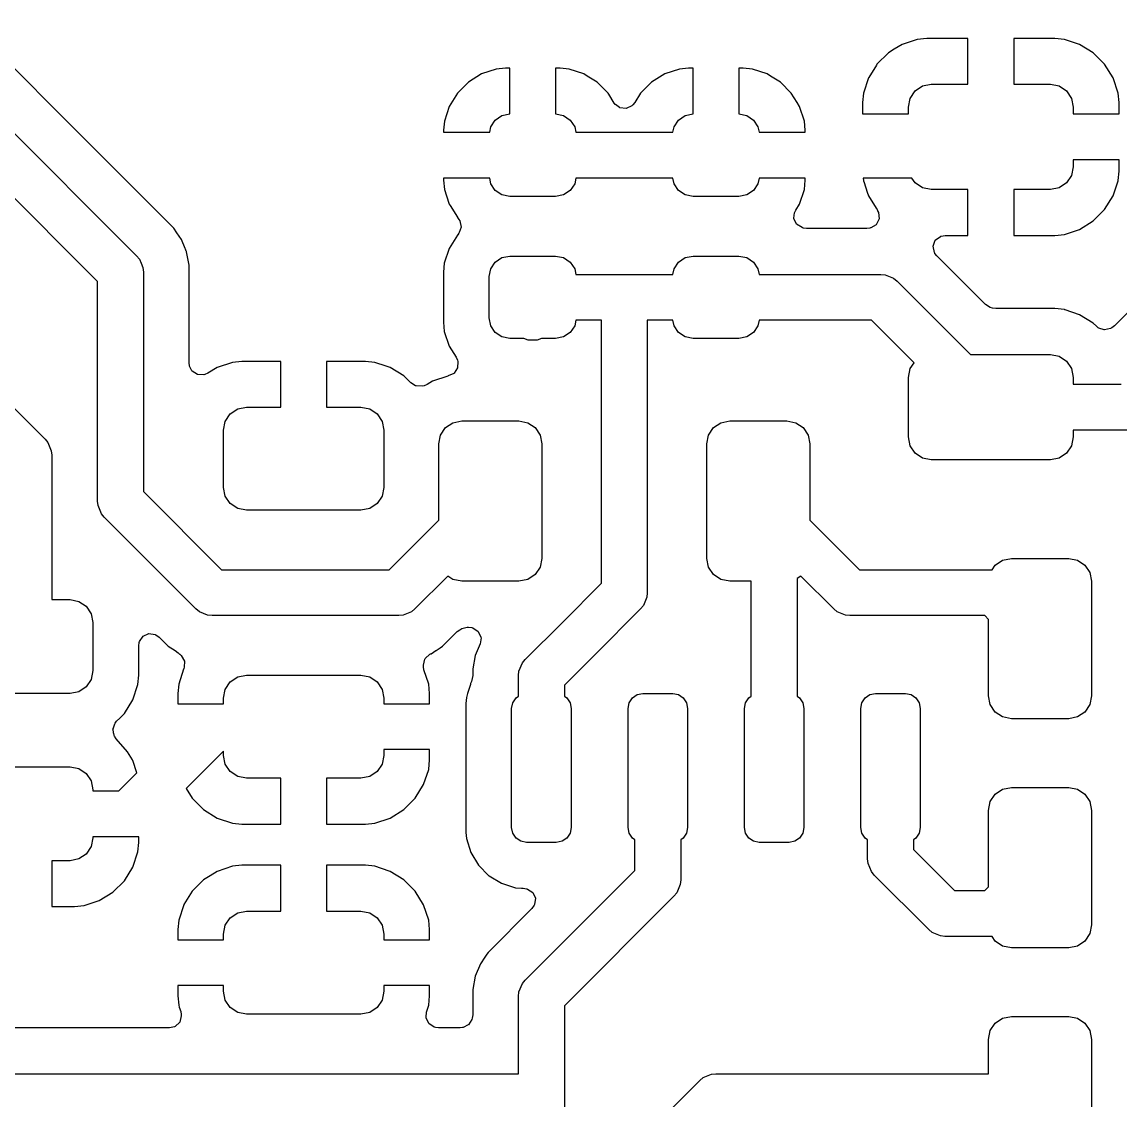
# Model space of a CAD drawing. Header units: millimetres. Extents: x 117.1 to 182.9, y -117.9 to -82.1.
# Drawn here: x 147.92 to 159.91, y -100.04 to -88.27 of the extents above; entities that cross this region are included whole.
import ezdxf

# ---------------------------------------------------------------- set-up
doc = ezdxf.new("R2010")
doc.units = ezdxf.units.MM
doc.layers.add('trace_in', color=6, linetype='CONTINUOUS', lineweight=25, true_color=0xff00ff)
doc.layers.add('trace_out', color=214, linetype='CONTINUOUS', lineweight=25, true_color=0x800080)

msp = doc.modelspace()

# ---------------------------------------------------------------- linework, layer by layer
at = {"layer": 'trace_in', "linetype": 'CONTINUOUS'}
for p, q in [((157.800002, -88.450002), (157.697304, -88.460493)), ((157.800012, -88.450001), (157.800002, -88.450001)), ((157.800002, -88.450001), (157.800002, -88.450002)), ((157.800028, -88.45), (157.800012, -88.450001)), ((157.800037, -88.45), (157.800028, -88.45)), ((158.25, -88.45), (157.800037, -88.45)), ((158.25, -88.95), (158.25, -88.45)), ((159.199986, -88.45), (158.75, -88.45)), ((158.75, -88.45), (158.75, -88.95)), ((159.199991, -88.45), (159.199986, -88.45)), ((159.302694, -88.460493), (159.199991, -88.45)), ((157.444643, -88.568832), (157.381652, -88.607685)), ((157.530875, -88.515643), (157.444643, -88.568832)), ((157.530877, -88.515642), (157.530875, -88.515643)), ((157.530879, -88.515641), (157.530877, -88.515642)), ((157.530887, -88.515638), (157.530879, -88.515641)), ((157.697302, -88.460494), (157.530887, -88.515638)), ((157.697304, -88.460493), (157.697302, -88.460494)), ((159.302699, -88.460494), (159.302694, -88.460493)), ((159.455817, -88.511233), (159.302699, -88.460494)), ((159.469119, -88.515641), (159.455817, -88.511233)), ((159.469124, -88.515643), (159.469119, -88.515641)), ((159.618345, -88.607684), (159.469124, -88.515643)), ((157.381652, -88.607685), (157.257685, -88.731652)), ((159.742315, -88.731654), (159.618345, -88.607684)), ((153.10239, -88.785144), (152.94152, -88.838451)), ((153.201651, -88.775003), (153.10239, -88.785144)), ((153.201685, -88.775), (153.201651, -88.775003)), ((153.201713, -88.774999), (153.201685, -88.775)), ((153.249998, -88.774998), (153.201713, -88.774999)), ((153.249999, -88.774998), (153.249998, -88.774998)), ((153.25, -88.774999), (153.249999, -88.774998)), ((153.25, -88.775), (153.25, -88.774999)), ((153.25, -89.275), (153.25, -88.775)), ((153.798322, -88.775), (153.75, -88.775)), ((153.75, -88.775), (153.75, -89.275)), ((153.798327, -88.775), (153.798322, -88.775)), ((153.897604, -88.785143), (153.798327, -88.775)), ((154.058476, -88.838449), (153.897604, -88.785143)), ((155.10239, -88.785144), (154.94152, -88.838451)), ((155.201651, -88.775003), (155.10239, -88.785144)), ((155.201685, -88.775), (155.201651, -88.775003)), ((155.201713, -88.774999), (155.201685, -88.775)), ((155.249998, -88.774998), (155.201713, -88.774999)), ((155.249999, -88.774998), (155.249998, -88.774998)), ((155.25, -88.774999), (155.249999, -88.774998)), ((155.25, -89.275), (155.25, -88.774999)), ((155.798322, -88.775), (155.75, -88.775)), ((155.75, -88.775), (155.75, -89.275)), ((155.798327, -88.775), (155.798322, -88.775)), ((155.897604, -88.785143), (155.798327, -88.775)), ((156.058476, -88.838449), (155.897604, -88.785143)), ((157.251701, -88.741354), (157.169011, -88.875416)), ((157.257685, -88.731652), (157.251701, -88.741354)), ((159.834356, -88.880875), (159.742315, -88.731654)), ((152.797261, -88.927431), (152.677431, -89.047261)), ((152.797267, -88.927427), (152.797261, -88.927431)), ((152.797286, -88.927413), (152.797267, -88.927427)), ((152.941505, -88.838458), (152.797286, -88.927413)), ((152.941508, -88.838456), (152.941505, -88.838458)), ((152.94152, -88.838451), (152.941508, -88.838456)), ((154.05849, -88.838456), (154.058476, -88.838449)), ((154.058492, -88.838457), (154.05849, -88.838456)), ((154.09499, -88.860969), (154.058492, -88.838457)), ((154.202712, -88.927413), (154.09499, -88.860969)), ((154.202732, -88.927427), (154.202712, -88.927413)), ((154.202737, -88.927431), (154.202732, -88.927427)), ((154.322567, -89.047261), (154.202737, -88.927431)), ((154.797261, -88.927431), (154.677429, -89.047263)), ((154.797267, -88.927427), (154.797261, -88.927431)), ((154.797286, -88.927413), (154.797267, -88.927427)), ((154.941505, -88.838458), (154.797286, -88.927413)), ((154.941508, -88.838456), (154.941505, -88.838458)), ((154.94152, -88.838451), (154.941508, -88.838456)), ((156.05849, -88.838456), (156.058476, -88.838449)), ((156.058492, -88.838457), (156.05849, -88.838456)), ((156.09499, -88.860969), (156.058492, -88.838457)), ((156.202712, -88.927413), (156.09499, -88.860969)), ((156.202732, -88.927427), (156.202712, -88.927413)), ((156.202737, -88.927431), (156.202732, -88.927427)), ((156.322567, -89.047261), (156.202737, -88.927431)), ((157.165638, -88.880888), (157.110494, -89.047299)), ((157.165641, -88.880879), (157.165638, -88.880888)), ((157.169011, -88.875416), (157.165641, -88.880879)), ((159.834358, -88.88088), (159.834356, -88.880875)), ((159.889505, -89.047302), (159.834358, -88.88088)), ((152.677413, -89.047286), (152.588458, -89.191505)), ((152.677429, -89.047264), (152.677413, -89.047286)), ((152.677431, -89.047261), (152.677429, -89.047264)), ((154.322568, -89.047263), (154.322567, -89.047261)), ((154.322572, -89.047267), (154.322568, -89.047263)), ((154.322575, -89.047271), (154.322572, -89.047267)), ((154.329578, -89.058625), (154.322575, -89.047271)), ((154.677418, -89.047279), (154.614897, -89.148642)), ((154.677429, -89.047263), (154.677418, -89.047279)), ((156.322568, -89.047263), (156.322567, -89.047261)), ((156.322572, -89.047267), (156.322568, -89.047263)), ((156.322575, -89.047271), (156.322572, -89.047267)), ((156.32258, -89.047279), (156.322575, -89.047271)), ((156.322585, -89.047286), (156.32258, -89.047279)), ((156.353322, -89.097119), (156.322585, -89.047286)), ((157.110493, -89.047304), (157.1, -89.150007)), ((157.110494, -89.047299), (157.110493, -89.047304)), ((157.61903, -89.104329), (157.673223, -89.023223)), ((157.673223, -89.023223), (157.754329, -88.96903)), ((157.754329, -88.96903), (157.85, -88.95)), ((157.85, -88.95), (158.25, -88.95)), ((158.75, -88.95), (159.15, -88.95)), ((159.15, -88.95), (159.245671, -88.96903)), ((159.245671, -88.96903), (159.326777, -89.023223)), ((159.326777, -89.023223), (159.38097, -89.104329)), ((159.899998, -89.150013), (159.889505, -89.047302)), ((154.389202, -89.155288), (154.329578, -89.058625)), ((154.40103, -89.171396), (154.389202, -89.155288)), ((154.402095, -89.172625), (154.40103, -89.171396)), ((154.446391, -89.205148), (154.402095, -89.172625)), ((154.614897, -89.148642), (154.592285, -89.175736)), ((156.385944, -89.150007), (156.353322, -89.097119)), ((156.411542, -89.191507), (156.385944, -89.150007)), ((157.1, -89.150007), (157.1, -89.15001)), ((157.1, -89.15001), (157.1, -89.150013)), ((157.1, -89.150013), (157.1, -89.275)), ((157.6, -89.2), (157.61903, -89.104329)), ((159.38097, -89.104329), (159.4, -89.2)), ((159.899999, -89.150028), (159.899998, -89.150013)), ((159.899999, -89.275), (159.899999, -89.150028)), ((152.588449, -89.191522), (152.535143, -89.352394)), ((152.588456, -89.191508), (152.588449, -89.191522)), ((152.588458, -89.191505), (152.588456, -89.191508)), ((153.090901, -89.340901), (153.163896, -89.292127)), ((153.163896, -89.292127), (153.25, -89.275)), ((153.75, -89.275), (153.836104, -89.292127)), ((153.836104, -89.292127), (153.909099, -89.340901)), ((154.449627, -89.206554), (154.446391, -89.205148)), ((154.449629, -89.206555), (154.449627, -89.206554)), ((154.51896, -89.215215), (154.449629, -89.206555)), ((154.581967, -89.185017), (154.51896, -89.215215)), ((154.592285, -89.175736), (154.581967, -89.185017)), ((155.090901, -89.340901), (155.163896, -89.292127)), ((155.163896, -89.292127), (155.25, -89.275)), ((155.75, -89.275), (155.836104, -89.292127)), ((155.836104, -89.292127), (155.909099, -89.340901)), ((156.411547, -89.191518), (156.411542, -89.191507)), ((156.464855, -89.352392), (156.411547, -89.191518)), ((157.1, -89.275), (157.6, -89.275)), ((157.6, -89.275), (157.6, -89.2)), ((159.4, -89.2), (159.4, -89.275)), ((159.4, -89.275), (159.899999, -89.275)), ((152.535143, -89.352394), (152.525, -89.451671)), ((153.029973, -89.475), (153.042127, -89.413896)), ((153.042127, -89.413896), (153.090901, -89.340901)), ((153.909099, -89.340901), (153.957873, -89.413896)), ((153.957873, -89.413896), (153.970027, -89.475)), ((155.029973, -89.475), (155.042127, -89.413896)), ((155.042127, -89.413896), (155.090901, -89.340901)), ((155.909099, -89.340901), (155.957873, -89.413896)), ((155.957873, -89.413896), (155.970027, -89.475)), ((156.474998, -89.451677), (156.464855, -89.352392)), ((152.525, -89.451671), (152.525, -89.451674)), ((152.525, -89.451674), (152.525, -89.451677)), ((152.525, -89.451677), (152.525, -89.475)), ((152.525, -89.475), (153.029973, -89.475)), ((153.970027, -89.475), (155.029973, -89.475)), ((155.970027, -89.475), (156.474999, -89.475)), ((156.474999, -89.451692), (156.474998, -89.451677)), ((156.474999, -89.475), (156.474999, -89.451692)), ((159.4, -89.85), (159.38097, -89.945671)), ((159.9, -89.775), (159.4, -89.775)), ((159.4, -89.775), (159.4, -89.85)), ((159.9, -89.899973), (159.9, -89.775)), ((159.38097, -89.945671), (159.326777, -90.026777)), ((159.834358, -90.169119), (159.889505, -90.002697)), ((159.889505, -90.002697), (159.889506, -90.00269)), ((159.889506, -90.00269), (159.899999, -89.899986)), ((159.899999, -89.899986), (159.9, -89.899973)), ((159.15, -90.1), (158.75, -90.1)), ((158.75, -90.1), (158.75, -90.599999)), ((159.245671, -90.08097), (159.15, -90.1)), ((159.326777, -90.026777), (159.245671, -90.08097)), ((159.742315, -90.318345), (159.834356, -90.169124)), ((159.834356, -90.169124), (159.834358, -90.169119)), ((159.618345, -90.442315), (159.742315, -90.318345)), ((159.469124, -90.534356), (159.618345, -90.442315)), ((158.75, -90.599999), (159.19996, -90.599999)), ((159.19996, -90.599999), (159.199972, -90.599999)), ((159.199972, -90.599999), (159.199986, -90.599998)), ((159.199986, -90.599998), (159.302697, -90.589505)), ((159.302697, -90.589505), (159.469119, -90.534358)), ((159.469119, -90.534358), (159.469124, -90.534356)), ((150.125, -96.228554), (149.716885, -96.636668)), ((150.125, -96.275), (150.125, -96.228554)), ((152.375, -96.2125), (151.875, -96.2125)), ((151.875, -96.2125), (151.875, -96.275)), ((152.375, -96.324973), (152.375, -96.2125)), ((150.14403, -96.370671), (150.125, -96.275)), ((151.875, -96.275), (151.85597, -96.370671)), ((152.364506, -96.42769), (152.374999, -96.324986)), ((152.374999, -96.324986), (152.375, -96.324973)), ((150.198223, -96.451777), (150.14403, -96.370671)), ((150.279329, -96.50597), (150.198223, -96.451777)), ((151.801777, -96.451777), (151.720671, -96.50597)), ((151.85597, -96.370671), (151.801777, -96.451777)), ((152.309358, -96.594119), (152.364505, -96.427697)), ((152.364505, -96.427697), (152.364506, -96.42769)), ((150.375, -96.525), (150.279329, -96.50597)), ((150.75, -96.525), (150.375, -96.525)), ((150.75, -97.024998), (150.75, -96.525)), ((151.625, -96.525), (151.25, -96.525)), ((151.25, -96.525), (151.25, -97.024999)), ((151.720671, -96.50597), (151.625, -96.525)), ((152.217315, -96.743345), (152.309356, -96.594124)), ((152.309356, -96.594124), (152.309358, -96.594119)), ((149.716885, -96.636668), (149.782684, -96.743345)), ((149.782684, -96.743345), (149.906654, -96.867315)), ((152.093345, -96.867315), (152.217315, -96.743345)), ((149.906654, -96.867315), (150.055875, -96.959356)), ((150.055875, -96.959356), (150.05588, -96.959358)), ((150.05588, -96.959358), (150.222299, -97.014504)), ((151.777697, -97.014505), (151.944119, -96.959358)), ((151.944119, -96.959358), (151.944124, -96.959356)), ((151.944124, -96.959356), (152.093345, -96.867315)), ((150.222299, -97.014504), (150.2223, -97.014504)), ((150.2223, -97.014504), (150.222302, -97.014505)), ((150.222302, -97.014505), (150.222309, -97.014506)), ((150.222309, -97.014506), (150.325019, -97.024999)), ((150.325019, -97.024999), (150.749999, -97.024999)), ((150.749999, -97.024999), (150.75, -97.024998)), ((151.25, -97.024999), (151.67496, -97.024999)), ((151.67496, -97.024999), (151.674972, -97.024999)), ((151.674972, -97.024999), (151.674986, -97.024998)), ((151.674986, -97.024998), (151.777697, -97.014505)), ((148.7, -97.175), (148.68097, -97.270671)), ((149.2, -97.1625), (148.7, -97.1625)), ((148.7, -97.1625), (148.7, -97.175)), ((149.2, -97.224973), (149.2, -97.1625)), ((148.68097, -97.270671), (148.626777, -97.351777)), ((149.189506, -97.32769), (149.199999, -97.224986)), ((149.199999, -97.224986), (149.2, -97.224973)), ((148.45, -97.425), (148.25, -97.425)), ((148.25, -97.425), (148.25, -97.924999)), ((148.545671, -97.40597), (148.45, -97.425)), ((148.626777, -97.351777), (148.545671, -97.40597)), ((149.134358, -97.494119), (149.189505, -97.327697)), ((149.189505, -97.327697), (149.189506, -97.32769)), ((149.042315, -97.643345), (149.134356, -97.494124)), ((149.134356, -97.494124), (149.134358, -97.494119)), ((150.055875, -97.540643), (149.978715, -97.588236)), ((150.055877, -97.540642), (150.055875, -97.540643)), ((150.055879, -97.540641), (150.055877, -97.540642)), ((150.055887, -97.540638), (150.055879, -97.540641)), ((150.222302, -97.485494), (150.055887, -97.540638)), ((150.222304, -97.485493), (150.222302, -97.485494)), ((150.325002, -97.475002), (150.222304, -97.485493)), ((150.325012, -97.475001), (150.325002, -97.475001)), ((150.325002, -97.475001), (150.325002, -97.475002)), ((150.325028, -97.475), (150.325012, -97.475001)), ((150.325037, -97.475), (150.325028, -97.475)), ((150.75, -97.475), (150.325037, -97.475)), ((150.75, -97.975), (150.75, -97.475)), ((151.674986, -97.475), (151.25, -97.475)), ((151.25, -97.475), (151.25, -97.975)), ((151.674991, -97.475), (151.674986, -97.475)), ((151.777694, -97.485493), (151.674991, -97.475)), ((151.777699, -97.485494), (151.777694, -97.485493)), ((151.93295, -97.53694), (151.777699, -97.485494)), ((151.944119, -97.540641), (151.93295, -97.53694)), ((151.944124, -97.540643), (151.944119, -97.540641)), ((152.093345, -97.632684), (151.944124, -97.540643)), ((148.918345, -97.767315), (149.042315, -97.643345)), ((149.906652, -97.632685), (149.782685, -97.756652)), ((149.978715, -97.588236), (149.906652, -97.632685)), ((152.217315, -97.756654), (152.093345, -97.632684)), ((148.769124, -97.859356), (148.918345, -97.767315)), ((149.782684, -97.756654), (149.691681, -97.904193)), ((149.782685, -97.756652), (149.782684, -97.756654)), ((152.309356, -97.905875), (152.217315, -97.756654)), ((148.25, -97.924999), (148.49996, -97.924999)), ((148.49996, -97.924999), (148.499972, -97.924999)), ((148.499972, -97.924999), (148.499986, -97.924998)), ((148.499986, -97.924998), (148.602697, -97.914505)), ((148.602697, -97.914505), (148.769119, -97.859358)), ((148.769119, -97.859358), (148.769124, -97.859356)), ((149.690638, -97.905888), (149.635494, -98.072299)), ((149.690641, -97.905879), (149.690638, -97.905888)), ((149.691681, -97.904193), (149.690641, -97.905879)), ((152.309358, -97.90588), (152.309356, -97.905875)), ((152.364505, -98.072302), (152.309358, -97.90588)), ((150.198223, -98.048223), (150.279329, -97.99403)), ((150.279329, -97.99403), (150.375, -97.975)), ((150.375, -97.975), (150.75, -97.975)), ((151.25, -97.975), (151.625, -97.975)), ((151.625, -97.975), (151.720671, -97.99403)), ((151.720671, -97.99403), (151.801777, -98.048223)), ((149.635493, -98.072304), (149.625, -98.175007)), ((149.635494, -98.072299), (149.635493, -98.072304)), ((150.125, -98.225), (150.14403, -98.129329)), ((150.14403, -98.129329), (150.198223, -98.048223)), ((151.801777, -98.048223), (151.85597, -98.129329)), ((151.85597, -98.129329), (151.875, -98.225)), ((152.374998, -98.175013), (152.364505, -98.072302)), ((149.625, -98.175007), (149.625, -98.17501)), ((149.625, -98.17501), (149.625, -98.175013)), ((149.625, -98.175013), (149.625, -98.2875)), ((150.125, -98.2875), (150.125, -98.225)), ((151.875, -98.225), (151.875, -98.2875)), ((152.374999, -98.175028), (152.374998, -98.175013)), ((152.374999, -98.2875), (152.374999, -98.175028)), ((149.625, -98.2875), (150.125, -98.2875)), ((151.875, -98.2875), (152.374999, -98.2875))]:
    msp.add_line(p, q, dxfattribs=at)
at = {"layer": 'trace_out', "linetype": 'CONTINUOUS'}
for p, q in [((148.513039, -89.451671), (144.818834, -85.757466)), ((144.370757, -86.017203), (149.176777, -90.823223)), ((148.75, -91.103554), (144.706275, -87.059829)), ((144.628137, -89.274583), (148.176777, -92.823223)), ((149.582952, -90.521584), (148.513039, -89.451671)), ((153.029973, -89.975), (152.525001, -89.975)), ((152.525001, -89.975), (152.525001, -89.998331)), ((152.525001, -89.998331), (152.535144, -90.097608)), ((153.042127, -90.036104), (153.029973, -89.975)), ((153.970027, -89.975), (153.957873, -90.036104)), ((155.029973, -89.975), (153.970027, -89.975)), ((155.042127, -90.036104), (155.029973, -89.975)), ((155.970027, -89.975), (155.957873, -90.036104)), ((156.475, -89.975), (155.970027, -89.975)), ((156.464855, -90.097606), (156.474999, -89.998322)), ((156.474999, -89.998322), (156.475, -89.998309)), ((156.475, -89.998309), (156.475, -89.975)), ((157.638627, -89.975), (157.107664, -89.975)), ((157.107664, -89.975), (157.110493, -90.002694)), ((157.110493, -90.002694), (157.110493, -90.002695)), ((157.110493, -90.002695), (157.110494, -90.002697)), ((157.110494, -90.002697), (157.117711, -90.024477)), ((157.673223, -90.026777), (157.638627, -89.975)), ((152.535144, -90.097608), (152.558842, -90.169124)), ((153.090901, -90.109099), (153.042127, -90.036104)), ((153.163896, -90.157873), (153.090901, -90.109099)), ((153.909099, -90.109099), (153.836104, -90.157873)), ((153.957873, -90.036104), (153.909099, -90.109099)), ((155.090901, -90.109099), (155.042127, -90.036104)), ((155.163896, -90.157873), (155.090901, -90.109099)), ((155.909099, -90.109099), (155.836104, -90.157873)), ((155.957873, -90.036104), (155.909099, -90.109099)), ((156.411547, -90.258481), (156.464855, -90.097606)), ((157.117711, -90.024477), (157.151648, -90.126893)), ((157.151648, -90.126893), (157.165641, -90.169119)), ((157.754329, -90.08097), (157.673223, -90.026777)), ((157.85, -90.1), (157.754329, -90.08097)), ((158.25, -90.1), (157.85, -90.1)), ((158.25, -90.599998), (158.25, -90.1)), ((152.558842, -90.169124), (152.588452, -90.258481)), ((153.25, -90.175), (153.163896, -90.157873)), ((153.75, -90.175), (153.25, -90.175)), ((153.836104, -90.157873), (153.75, -90.175)), ((155.25, -90.175), (155.163896, -90.157873)), ((155.75, -90.175), (155.25, -90.175)), ((155.836104, -90.157873), (155.75, -90.175)), ((157.165641, -90.169119), (157.165643, -90.169124)), ((157.165643, -90.169124), (157.247576, -90.301957)), ((152.588452, -90.258481), (152.588457, -90.258492)), ((152.588457, -90.258492), (152.597303, -90.272833)), ((152.597303, -90.272833), (152.677413, -90.402712)), ((156.351315, -90.413538), (156.357478, -90.353677)), ((156.357478, -90.353677), (156.359757, -90.347389)), ((156.359757, -90.347389), (156.370791, -90.324559)), ((156.370791, -90.324559), (156.411542, -90.258492)), ((156.411542, -90.258492), (156.411547, -90.258481)), ((157.247576, -90.301957), (157.258032, -90.318909)), ((157.258032, -90.318909), (157.267486, -90.337611)), ((157.267486, -90.337611), (157.273063, -90.351434)), ((157.273063, -90.351434), (157.279892, -90.420969)), ((152.677413, -90.402712), (152.677432, -90.402739)), ((152.677432, -90.402739), (152.677433, -90.40274)), ((152.677433, -90.40274), (152.679987, -90.405685)), ((152.679987, -90.405685), (152.695148, -90.42751)), ((152.695148, -90.42751), (152.702697, -90.441336)), ((152.702697, -90.441336), (152.717548, -90.509594)), ((156.351414, -90.414227), (156.351315, -90.413538)), ((156.351415, -90.414232), (156.351414, -90.414227)), ((156.380437, -90.477789), (156.351415, -90.414232)), ((156.439214, -90.515565), (156.380437, -90.477789)), ((157.248042, -90.483158), (157.190331, -90.517559)), ((157.279892, -90.420969), (157.248042, -90.483158)), ((149.617008, -90.572554), (149.582952, -90.521584)), ((149.66508, -90.644498), (149.617008, -90.572554)), ((152.677022, -90.596968), (152.588002, -90.741292)), ((152.677028, -90.596959), (152.677022, -90.596968)), ((152.677041, -90.596943), (152.677028, -90.596959)), ((152.677247, -90.596738), (152.677041, -90.596943)), ((152.679367, -90.594106), (152.677247, -90.596738)), ((152.680918, -90.592215), (152.679367, -90.594106)), ((152.693871, -90.576106), (152.680901, -90.592201)), ((152.680901, -90.592201), (152.680918, -90.592215)), ((152.698049, -90.569605), (152.693871, -90.576106)), ((152.717419, -90.5114), (152.698049, -90.569605)), ((152.717548, -90.509594), (152.717419, -90.5114)), ((156.452532, -90.519476), (156.439214, -90.515565)), ((156.487471, -90.5245), (156.452532, -90.519476)), ((157.148157, -90.5245), (156.487471, -90.5245)), ((157.180413, -90.52023), (157.148157, -90.5245)), ((157.187545, -90.518309), (157.180413, -90.52023)), ((157.190331, -90.517559), (157.187545, -90.518309)), ((157.893646, -90.652372), (157.949576, -90.6105)), ((157.949576, -90.6105), (157.953455, -90.609053)), ((157.953455, -90.609053), (157.956791, -90.60781)), ((157.956791, -90.60781), (158.000105, -90.599999)), ((158.000105, -90.599999), (158.249999, -90.599999)), ((158.249999, -90.599999), (158.25, -90.599998)), ((149.665087, -90.644511), (149.66508, -90.644498)), ((149.665092, -90.644524), (149.665087, -90.644511)), ((149.706526, -90.744556), (149.665092, -90.644524)), ((157.869232, -90.717837), (157.893646, -90.652372)), ((157.884085, -90.786107), (157.869232, -90.717837)), ((149.176777, -90.823223), (149.207868, -90.861108)), ((149.708574, -90.7495), (149.706526, -90.744556)), ((149.718039, -90.772351), (149.708574, -90.7495)), ((149.719333, -90.775475), (149.718039, -90.772351)), ((149.721419, -90.779885), (149.719333, -90.775475)), ((149.7505, -90.926076), (149.721419, -90.779885)), ((152.587993, -90.741309), (152.534652, -90.902285)), ((152.588, -90.741295), (152.587993, -90.741309)), ((152.588002, -90.741292), (152.588, -90.741295)), ((153.090901, -90.890901), (153.163896, -90.842127)), ((153.163896, -90.842127), (153.25, -90.825)), ((153.25, -90.825), (153.75, -90.825)), ((153.75, -90.825), (153.836104, -90.842127)), ((153.836104, -90.842127), (153.909099, -90.890901)), ((155.090901, -90.890901), (155.163896, -90.842127)), ((155.163896, -90.842127), (155.25, -90.825)), ((155.25, -90.825), (155.75, -90.825)), ((155.75, -90.825), (155.836104, -90.842127)), ((155.836104, -90.842127), (155.909099, -90.890901)), ((157.889022, -90.795148), (157.884085, -90.786107)), ((157.889507, -90.796037), (157.889022, -90.795148)), ((157.910656, -90.824287), (157.889507, -90.796037)), ((158.442136, -91.355769), (157.910656, -90.824287)), ((149.207868, -90.861108), (149.224928, -90.902295)), ((149.224928, -90.902295), (149.245196, -90.951227)), ((149.245196, -90.951227), (149.25, -91)), ((149.7505, -91.994075), (149.7505, -90.926076)), ((152.53465, -90.902295), (152.5245, -91.001639)), ((152.534652, -90.902285), (152.53465, -90.902295)), ((153.025, -91.05), (153.042127, -90.963896)), ((153.042127, -90.963896), (153.090901, -90.890901)), ((153.909099, -90.890901), (153.957873, -90.963896)), ((153.957873, -90.963896), (153.970027, -91.025)), ((155.029973, -91.025), (155.042127, -90.963896)), ((155.042127, -90.963896), (155.090901, -90.890901)), ((155.909099, -90.890901), (155.957873, -90.963896)), ((155.957873, -90.963896), (155.970027, -91.025)), ((160.521578, -90.917052), (159.850287, -91.588342)), ((149.25, -91), (149.25, -93.396446)), ((152.5245, -91.001639), (152.5245, -91.548334)), ((153.025, -91.5), (153.025, -91.05)), ((153.970027, -91.025), (155.029973, -91.025)), ((155.970027, -91.025), (157.3, -91.025)), ((157.3, -91.025), (157.348773, -91.029804)), ((157.348773, -91.029804), (157.438893, -91.067133)), ((157.438893, -91.067133), (157.438897, -91.067137)), ((157.438897, -91.067137), (157.476777, -91.098223)), ((148.75, -93.5), (148.75, -91.103554)), ((157.476777, -91.098223), (158.278554, -91.9)), ((158.494881, -91.387065), (158.442136, -91.355769)), ((158.520123, -91.394477), (158.494881, -91.387065)), ((158.555059, -91.3995), (158.520123, -91.394477)), ((159.200009, -91.3995), (158.555059, -91.3995)), ((159.200016, -91.3995), (159.200009, -91.3995)), ((159.200025, -91.3995), (159.200016, -91.3995)), ((159.302796, -91.409999), (159.200025, -91.3995)), ((159.308439, -91.411639), (159.302796, -91.409999)), ((159.311265, -91.412807), (159.308439, -91.411639)), ((159.469334, -91.465186), (159.311265, -91.412807)), ((152.5245, -91.548334), (152.524503, -91.548381)), ((152.524503, -91.548381), (152.53465, -91.647707)), ((153.042127, -91.586104), (153.025, -91.5)), ((153.970027, -91.525), (153.957873, -91.586104)), ((154.25, -91.525), (153.970027, -91.525)), ((154.25, -94.396446), (154.25, -91.525)), ((155.029973, -91.525), (154.75, -91.525)), ((154.75, -91.525), (154.75, -94.5)), ((155.042127, -91.586104), (155.029973, -91.525)), ((155.970027, -91.525), (155.957873, -91.586104)), ((157.196446, -91.525), (155.970027, -91.525)), ((157.661785, -91.990339), (157.196446, -91.525)), ((159.618656, -91.557288), (159.469334, -91.465186)), ((159.618657, -91.557289), (159.618656, -91.557288)), ((159.652892, -91.591524), (159.618657, -91.557289)), ((152.53465, -91.647707), (152.534653, -91.647715)), ((152.534653, -91.647715), (152.53472, -91.647918)), ((152.53472, -91.647918), (152.587995, -91.808691)), ((153.090901, -91.659099), (153.042127, -91.586104)), ((153.163896, -91.707873), (153.090901, -91.659099)), ((153.909099, -91.659099), (153.836104, -91.707873)), ((153.957873, -91.586104), (153.909099, -91.659099)), ((155.090901, -91.659099), (155.042127, -91.586104)), ((155.163896, -91.707873), (155.090901, -91.659099)), ((155.909099, -91.659099), (155.836104, -91.707873)), ((155.957873, -91.586104), (155.909099, -91.659099)), ((159.673528, -91.608154), (159.652892, -91.591524)), ((159.680043, -91.612341), (159.673528, -91.608154)), ((159.738244, -91.631709), (159.680043, -91.612341)), ((159.74005, -91.631838), (159.738244, -91.631709)), ((159.80831, -91.616986), (159.74005, -91.631838)), ((159.822031, -91.609494), (159.80831, -91.616986)), ((159.850287, -91.588342), (159.822031, -91.609494)), ((152.587995, -91.808691), (152.588, -91.808703)), ((152.588, -91.808703), (152.588002, -91.808706)), ((152.588002, -91.808706), (152.663196, -91.930614)), ((153.25, -91.725), (153.163896, -91.707873)), ((153.40247, -91.725), (153.25, -91.725)), ((153.451227, -91.745196), (153.40247, -91.725)), ((153.548773, -91.745196), (153.451227, -91.745196)), ((153.59753, -91.725), (153.548773, -91.745196)), ((153.75, -91.725), (153.59753, -91.725)), ((153.836104, -91.707873), (153.75, -91.725)), ((155.25, -91.725), (155.163896, -91.707873)), ((155.75, -91.725), (155.25, -91.725)), ((155.836104, -91.707873), (155.75, -91.725)), ((152.663196, -91.930614), (152.677261, -91.962982)), ((158.278554, -91.9), (159.15, -91.9)), ((159.15, -91.9), (159.245671, -91.91903)), ((159.245671, -91.91903), (159.326777, -91.973223)), ((149.753092, -92.019299), (149.7505, -91.994075)), ((149.754453, -92.025845), (149.753092, -92.019299)), ((149.780569, -92.079961), (149.754453, -92.025845)), ((150.055867, -92.040646), (149.954772, -92.103004)), ((150.055871, -92.040644), (150.055867, -92.040646)), ((150.05589, -92.040637), (150.055871, -92.040644)), ((150.222302, -91.985494), (150.05589, -92.040637)), ((150.222304, -91.985493), (150.222302, -91.985494)), ((150.325002, -91.975002), (150.222304, -91.985493)), ((150.325012, -91.975001), (150.325002, -91.975001)), ((150.325002, -91.975001), (150.325002, -91.975002)), ((150.325028, -91.975), (150.325012, -91.975001)), ((150.75, -91.975), (150.325028, -91.975)), ((150.75, -92.475), (150.75, -91.975)), ((151.674986, -91.975), (151.25, -91.975)), ((151.25, -91.975), (151.25, -92.475)), ((151.674991, -91.975), (151.674986, -91.975)), ((151.777694, -91.985493), (151.674991, -91.975)), ((151.777699, -91.985494), (151.777694, -91.985493)), ((151.899462, -92.025843), (151.777699, -91.985494)), ((151.944119, -92.040641), (151.899462, -92.025843)), ((151.944124, -92.040643), (151.944119, -92.040641)), ((152.093345, -92.132684), (151.944124, -92.040643)), ((152.679632, -92.046226), (152.640777, -92.104296)), ((152.677261, -91.962982), (152.680924, -91.976368)), ((152.680924, -91.976368), (152.679632, -92.046226)), ((157.61903, -92.054329), (157.661785, -91.990339)), ((159.326777, -91.973223), (159.38097, -92.054329)), ((149.781087, -92.080582), (149.780569, -92.079961)), ((149.839153, -92.119438), (149.781087, -92.080582)), ((149.909011, -92.120733), (149.839153, -92.119438)), ((149.922399, -92.11707), (149.909011, -92.120733)), ((149.954772, -92.103004), (149.922399, -92.11707)), ((152.093346, -92.132685), (152.093345, -92.132684)), ((152.171057, -92.210396), (152.093346, -92.132685)), ((152.572205, -92.134999), (152.405673, -92.190182)), ((152.578029, -92.134059), (152.572205, -92.134999)), ((152.637703, -92.10686), (152.578029, -92.134059)), ((152.640756, -92.104313), (152.637703, -92.10686)), ((152.640777, -92.104296), (152.640756, -92.104313)), ((157.6, -92.15), (157.61903, -92.054329)), ((157.6, -92.8), (157.6, -92.15)), ((159.38097, -92.054329), (159.4, -92.15)), ((159.4, -92.15), (159.4, -92.225)), ((152.221605, -92.241025), (152.171057, -92.210396)), ((152.229376, -92.243464), (152.221605, -92.241025)), ((152.229381, -92.243465), (152.229376, -92.243464)), ((152.299236, -92.244756), (152.229381, -92.243465)), ((152.314312, -92.240631), (152.299236, -92.244756)), ((152.346679, -92.226568), (152.314312, -92.240631)), ((152.405659, -92.190188), (152.346679, -92.226568)), ((152.405672, -92.190183), (152.405659, -92.190188)), ((152.405673, -92.190182), (152.405672, -92.190183)), ((159.4, -92.225), (159.921446, -92.225)), ((150.198223, -92.548223), (150.279329, -92.49403)), ((150.279329, -92.49403), (150.375, -92.475)), ((150.375, -92.475), (150.75, -92.475)), ((151.25, -92.475), (151.625, -92.475)), ((151.625, -92.475), (151.720671, -92.49403)), ((151.720671, -92.49403), (151.801777, -92.548223)), ((150.125, -92.725), (150.14403, -92.629329)), ((150.14403, -92.629329), (150.198223, -92.548223)), ((151.801777, -92.548223), (151.85597, -92.629329)), ((151.85597, -92.629329), (151.875, -92.725)), ((152.548223, -92.698223), (152.629329, -92.64403)), ((152.629329, -92.64403), (152.725, -92.625)), ((152.725, -92.625), (153.35, -92.625)), ((153.35, -92.625), (153.445671, -92.64403)), ((153.445671, -92.64403), (153.526777, -92.698223)), ((155.473223, -92.698223), (155.554329, -92.64403)), ((155.554329, -92.64403), (155.65, -92.625)), ((155.65, -92.625), (156.275, -92.625)), ((156.275, -92.625), (156.370671, -92.64403)), ((156.370671, -92.64403), (156.451777, -92.698223)), ((150.125, -93.35), (150.125, -92.725)), ((151.875, -92.725), (151.875, -93.35)), ((152.49403, -92.779329), (152.548223, -92.698223)), ((153.526777, -92.698223), (153.58097, -92.779329)), ((155.41903, -92.779329), (155.473223, -92.698223)), ((156.451777, -92.698223), (156.50597, -92.779329)), ((160.025, -92.725), (159.4, -92.725)), ((159.4, -92.725), (159.4, -92.8)), ((148.176777, -92.823223), (148.207862, -92.861102)), ((148.207862, -92.861102), (148.207867, -92.861107)), ((148.207867, -92.861107), (148.245196, -92.951227)), ((152.475, -92.875), (152.49403, -92.779329)), ((152.475, -93.708946), (152.475, -92.875)), ((153.58097, -92.779329), (153.6, -92.875)), ((153.6, -92.875), (153.6, -94.125)), ((155.4, -92.875), (155.41903, -92.779329)), ((155.4, -94.125), (155.4, -92.875)), ((156.50597, -92.779329), (156.525, -92.875)), ((156.525, -92.875), (156.525, -93.708946)), ((157.61903, -92.895671), (157.6, -92.8)), ((159.4, -92.8), (159.38097, -92.895671)), ((148.245196, -92.951227), (148.25, -93)), ((148.25, -93), (148.25, -94.575)), ((157.673223, -92.976777), (157.61903, -92.895671)), ((157.754329, -93.03097), (157.673223, -92.976777)), ((159.326777, -92.976777), (159.245671, -93.03097)), ((159.38097, -92.895671), (159.326777, -92.976777)), ((157.85, -93.05), (157.754329, -93.03097)), ((159.15, -93.05), (157.85, -93.05)), ((159.245671, -93.03097), (159.15, -93.05)), ((150.14403, -93.445671), (150.125, -93.35)), ((151.875, -93.35), (151.85597, -93.445671)), ((149.25, -93.396446), (150.103553, -94.25)), ((150.198223, -93.526777), (150.14403, -93.445671)), ((151.85597, -93.445671), (151.801777, -93.526777)), ((148.754804, -93.548773), (148.75, -93.5)), ((148.792133, -93.638893), (148.754804, -93.548773)), ((150.279329, -93.58097), (150.198223, -93.526777)), ((150.375, -93.6), (150.279329, -93.58097)), ((151.625, -93.6), (150.375, -93.6)), ((151.720671, -93.58097), (151.625, -93.6)), ((151.801777, -93.526777), (151.720671, -93.58097)), ((148.792137, -93.638897), (148.792133, -93.638893)), ((148.823223, -93.676777), (148.792137, -93.638897)), ((149.823224, -94.676777), (148.823223, -93.676777)), ((151.933946, -94.25), (152.475, -93.708946)), ((156.525, -93.708946), (157.066053, -94.25)), ((153.6, -94.125), (153.58097, -94.220671)), ((155.41903, -94.220671), (155.4, -94.125)), ((158.513627, -94.25), (158.548223, -94.198223)), ((158.548223, -94.198223), (158.629329, -94.14403)), ((158.629329, -94.14403), (158.725, -94.125)), ((158.725, -94.125), (159.35, -94.125)), ((159.35, -94.125), (159.445671, -94.14403)), ((159.445671, -94.14403), (159.526777, -94.198223)), ((159.526777, -94.198223), (159.58097, -94.279329)), ((150.103553, -94.25), (151.933946, -94.25)), ((152.572832, -94.31822), (152.214277, -94.676777)), ((152.629329, -94.35597), (152.572832, -94.31822)), ((153.526777, -94.301777), (153.445671, -94.35597)), ((153.58097, -94.220671), (153.526777, -94.301777)), ((155.473223, -94.301777), (155.41903, -94.220671)), ((155.554329, -94.35597), (155.473223, -94.301777)), ((156.427167, -94.31822), (156.385, -94.346395)), ((156.785724, -94.676777), (156.427167, -94.31822)), ((157.066053, -94.25), (158.513627, -94.25)), ((159.58097, -94.279329), (159.6, -94.375)), ((152.725, -94.375), (152.629329, -94.35597)), ((153.35, -94.375), (152.725, -94.375)), ((153.445671, -94.35597), (153.35, -94.375)), ((153.823223, -94.823223), (154.25, -94.396446)), ((155.65, -94.375), (155.554329, -94.35597)), ((155.885, -94.375), (155.65, -94.375)), ((155.885, -95.629283), (155.885, -94.375)), ((156.385, -94.346395), (156.385, -95.629283)), ((159.6, -94.375), (159.6, -95.625)), ((154.745197, -94.548772), (154.707868, -94.638892)), ((154.75, -94.5), (154.745197, -94.548762)), ((154.745197, -94.548762), (154.745197, -94.548772)), ((148.25, -94.575), (148.45, -94.575)), ((148.45, -94.575), (148.545671, -94.59403)), ((148.545671, -94.59403), (148.626777, -94.648223)), ((148.626777, -94.648223), (148.68097, -94.729329)), ((149.861108, -94.707868), (149.823224, -94.676777)), ((152.214277, -94.676777), (152.176397, -94.707862)), ((154.676777, -94.676777), (154.176777, -95.176777)), ((154.707868, -94.638892), (154.676777, -94.676777)), ((156.823608, -94.707868), (156.785724, -94.676777)), ((148.68097, -94.729329), (148.7, -94.825)), ((149.951228, -94.745197), (149.861108, -94.707868)), ((149.951237, -94.745197), (149.951228, -94.745197)), ((150, -94.75), (149.951237, -94.745197)), ((152.0375, -94.75), (150, -94.75)), ((152.086273, -94.745196), (152.0375, -94.75)), ((152.176393, -94.707867), (152.086273, -94.745196)), ((152.176397, -94.707862), (152.176393, -94.707867)), ((156.913728, -94.745197), (156.823608, -94.707868)), ((156.913737, -94.745197), (156.913728, -94.745197)), ((156.9625, -94.75), (156.913737, -94.745197)), ((158.433946, -94.75), (156.9625, -94.75)), ((158.475, -94.791054), (158.433946, -94.75)), ((158.475, -95.625), (158.475, -94.791054)), ((148.7, -94.825), (148.7, -95.35)), ((152.515916, -95.082952), (152.674445, -94.924419)), ((152.674445, -94.924419), (152.702697, -94.903272)), ((152.702697, -94.903272), (152.725787, -94.890665)), ((152.725787, -94.890665), (152.78521, -94.875499)), ((152.78521, -94.875499), (152.798582, -94.875499)), ((152.798582, -94.875499), (152.833514, -94.88052)), ((152.833514, -94.88052), (152.846833, -94.884431)), ((152.846833, -94.884431), (152.905611, -94.922205)), ((152.905611, -94.922205), (152.934637, -94.98576)), ((153.418223, -95.228223), (153.823218, -94.823228)), ((153.823218, -94.823228), (153.823223, -94.823223)), ((149.200499, -95.079053), (149.205519, -95.044128)), ((149.205519, -95.044128), (149.208706, -95.033274)), ((149.208706, -95.033274), (149.246475, -94.974497)), ((149.246475, -94.974497), (149.310028, -94.945467)), ((149.310028, -94.945467), (149.379186, -94.955405)), ((149.379186, -94.955405), (149.386179, -94.958599)), ((149.386179, -94.958599), (149.42234, -94.983707)), ((149.42234, -94.983707), (149.521584, -95.082951)), ((152.935383, -94.990954), (152.927205, -95.056045)), ((152.934637, -94.98576), (152.934638, -94.98577)), ((152.934638, -94.98577), (152.935383, -94.990954)), ((149.2005, -95.400009), (149.200499, -95.079053)), ((149.521584, -95.082951), (149.521587, -95.082953)), ((149.521587, -95.082953), (149.521588, -95.082954)), ((149.521588, -95.082954), (149.595269, -95.132186)), ((149.595269, -95.132186), (149.628061, -95.154097)), ((149.628061, -95.154097), (149.646055, -95.168729)), ((152.377507, -95.171828), (152.385397, -95.16823)), ((152.385397, -95.16823), (152.392995, -95.165084)), ((152.392995, -95.165084), (152.442229, -95.132186)), ((152.442229, -95.132186), (152.443987, -95.13101)), ((152.443987, -95.13101), (152.445153, -95.130231)), ((152.445153, -95.130231), (152.445157, -95.13023)), ((152.445157, -95.13023), (152.491149, -95.0995)), ((152.491149, -95.0995), (152.515916, -95.082952)), ((152.927205, -95.056045), (152.873349, -95.186065)), ((149.646055, -95.168729), (149.648072, -95.170709)), ((149.648072, -95.170709), (149.648072, -95.17071)), ((149.648072, -95.17071), (149.663633, -95.185993)), ((149.663633, -95.185993), (149.697671, -95.24701)), ((149.698089, -95.248855), (149.696454, -95.310068)), ((149.697671, -95.24701), (149.697683, -95.247063)), ((149.697683, -95.247063), (149.698089, -95.248855)), ((152.306258, -95.291561), (152.323622, -95.223891)), ((152.323622, -95.223891), (152.326312, -95.219371)), ((152.326312, -95.219371), (152.377507, -95.171828)), ((152.873338, -95.186098), (152.8445, -95.331076)), ((152.873341, -95.186087), (152.873338, -95.186098)), ((152.873349, -95.186065), (152.873341, -95.186087)), ((153.349804, -95.356227), (153.387133, -95.266107)), ((153.387133, -95.266107), (153.387137, -95.266102)), ((153.387137, -95.266102), (153.418223, -95.228223)), ((154.176771, -95.176781), (153.845, -95.508553)), ((154.176777, -95.176777), (154.176771, -95.176781)), ((148.7, -95.35), (148.68097, -95.445671)), ((149.189999, -95.502797), (149.2005, -95.400009)), ((149.689202, -95.33522), (149.635494, -95.497299)), ((149.690796, -95.33003), (149.689202, -95.33522)), ((149.696454, -95.310068), (149.690796, -95.33003)), ((150.279329, -95.41903), (150.375, -95.4)), ((150.375, -95.4), (151.625, -95.4)), ((151.625, -95.4), (151.720671, -95.41903)), ((152.306796, -95.307187), (152.306258, -95.291561)), ((152.313017, -95.341923), (152.306796, -95.307187)), ((152.364506, -95.497304), (152.313017, -95.341923)), ((152.8445, -95.402079), (152.839945, -95.435379)), ((152.8445, -95.331076), (152.8445, -95.402079)), ((153.345, -95.405), (153.349804, -95.356227)), ((153.345, -95.629283), (153.345, -95.405)), ((148.626777, -95.526777), (148.545671, -95.58097)), ((148.68097, -95.445671), (148.626777, -95.526777)), ((149.134814, -95.669334), (149.189999, -95.502797)), ((149.635493, -95.497304), (149.625, -95.600007)), ((149.635494, -95.497299), (149.635493, -95.497304)), ((150.14403, -95.554329), (150.198223, -95.473223)), ((150.198223, -95.473223), (150.279329, -95.41903)), ((151.720671, -95.41903), (151.801777, -95.473223)), ((151.801777, -95.473223), (151.85597, -95.554329)), ((152.374998, -95.600013), (152.364506, -95.497304)), ((152.818982, -95.502797), (152.788691, -95.600007)), ((152.820692, -95.497309), (152.818982, -95.502797)), ((152.821407, -95.495013), (152.820692, -95.497309)), ((152.822394, -95.491085), (152.821407, -95.495013)), ((152.825353, -95.483688), (152.822394, -95.491085)), ((152.830498, -95.469265), (152.825009, -95.48355)), ((152.825009, -95.48355), (152.825353, -95.483688)), ((152.839945, -95.435379), (152.830498, -95.469265)), ((153.845, -95.508553), (153.845, -95.629283)), ((148.45, -95.6), (147.55, -95.6)), ((148.545671, -95.58097), (148.45, -95.6)), ((149.625, -95.600007), (149.625, -95.600013)), ((149.625, -95.600013), (149.625, -95.7125)), ((150.125, -95.65), (150.14403, -95.554329)), ((151.85597, -95.554329), (151.875, -95.65)), ((152.374999, -95.600028), (152.374998, -95.600013)), ((152.374999, -95.7125), (152.374999, -95.600028)), ((152.775568, -95.642119), (152.7695, -95.708909)), ((152.775569, -95.642117), (152.775568, -95.642119)), ((152.788691, -95.600007), (152.775569, -95.642117)), ((153.28237, -95.700314), (153.317595, -95.647595)), ((153.317595, -95.647595), (153.345, -95.629283)), ((153.845, -95.629283), (153.872405, -95.647595)), ((153.872405, -95.647595), (153.90763, -95.700314)), ((154.55237, -95.700314), (154.587595, -95.647595)), ((154.587595, -95.647595), (154.640314, -95.61237)), ((154.640314, -95.61237), (154.7025, -95.6)), ((154.7025, -95.6), (155.0275, -95.6)), ((155.0275, -95.6), (155.089686, -95.61237)), ((155.089686, -95.61237), (155.142405, -95.647595)), ((155.142405, -95.647595), (155.17763, -95.700314)), ((155.82237, -95.700314), (155.857595, -95.647595)), ((155.857595, -95.647595), (155.885, -95.629283)), ((156.385, -95.629283), (156.412405, -95.647595)), ((156.412405, -95.647595), (156.44763, -95.700314)), ((157.09237, -95.700314), (157.127595, -95.647595)), ((157.127595, -95.647595), (157.180314, -95.61237)), ((157.180314, -95.61237), (157.2425, -95.6)), ((157.2425, -95.6), (157.5675, -95.6)), ((157.5675, -95.6), (157.629686, -95.61237)), ((157.629686, -95.61237), (157.682405, -95.647595)), ((157.682405, -95.647595), (157.71763, -95.700314)), ((158.49403, -95.720671), (158.475, -95.625)), ((159.6, -95.625), (159.58097, -95.720671)), ((149.042712, -95.818656), (149.134814, -95.669334)), ((149.625, -95.7125), (150.125, -95.7125)), ((150.125, -95.7125), (150.125, -95.65)), ((151.875, -95.65), (151.875, -95.7125)), ((151.875, -95.7125), (152.374999, -95.7125)), ((152.7695, -95.708909), (152.7695, -97.116105)), ((153.27, -95.7625), (153.28237, -95.700314)), ((153.27, -97.0625), (153.27, -95.7625)), ((153.90763, -95.700314), (153.92, -95.7625)), ((153.92, -95.7625), (153.92, -97.0625)), ((154.54, -95.7625), (154.55237, -95.700314)), ((154.54, -97.0625), (154.54, -95.7625)), ((155.17763, -95.700314), (155.19, -95.7625)), ((155.19, -95.7625), (155.19, -97.0625)), ((155.81, -95.7625), (155.82237, -95.700314)), ((155.81, -97.0625), (155.81, -95.7625)), ((156.44763, -95.700314), (156.46, -95.7625)), ((156.46, -95.7625), (156.46, -97.0625)), ((157.08, -95.7625), (157.09237, -95.700314)), ((157.08, -97.0625), (157.08, -95.7625)), ((157.71763, -95.700314), (157.73, -95.7625)), ((157.73, -95.7625), (157.73, -97.0625)), ((158.548223, -95.801777), (158.49403, -95.720671)), ((159.58097, -95.720671), (159.526777, -95.801777)), ((148.958115, -95.903252), (148.994063, -95.867304)), ((148.994063, -95.867304), (149.042712, -95.818656)), ((158.629329, -95.85597), (158.548223, -95.801777)), ((158.725, -95.875), (158.629329, -95.85597)), ((159.35, -95.875), (158.725, -95.875)), ((159.445671, -95.85597), (159.35, -95.875)), ((159.526777, -95.801777), (159.445671, -95.85597)), ((148.917841, -95.989907), (148.917927, -95.98869)), ((148.918856, -95.989978), (148.917841, -95.989907)), ((148.917927, -95.98869), (148.918379, -95.987329)), ((148.918163, -95.986127), (148.918175, -95.986019)), ((148.918379, -95.987329), (148.918163, -95.986127)), ((148.918175, -95.986019), (148.918261, -95.985229)), ((148.918261, -95.985229), (148.919049, -95.985314)), ((148.925697, -96.027997), (148.918856, -95.989978)), ((148.919049, -95.985314), (148.937312, -95.93038)), ((148.937312, -95.93038), (148.941496, -95.92387)), ((148.941496, -95.92387), (148.958115, -95.903252)), ((148.925242, -96.031099), (148.925697, -96.027997)), ((148.926924, -96.034815), (148.925242, -96.031099)), ((148.929858, -96.051116), (148.926924, -96.034815)), ((148.928949, -96.05153), (148.929858, -96.051116)), ((148.935177, -96.065212), (148.928949, -96.05153)), ((148.953969, -96.094533), (148.935177, -96.065212)), ((148.954066, -96.094746), (148.953969, -96.094533)), ((148.954505, -96.095256), (148.954066, -96.094746)), ((149.075032, -96.234697), (148.954505, -96.095256)), ((149.076219, -96.236622), (149.075032, -96.234697)), ((149.07622, -96.236623), (149.076219, -96.236622)), ((149.13073, -96.324995), (149.07622, -96.236623)), ((149.134352, -96.330867), (149.13073, -96.324995)), ((149.134354, -96.330871), (149.134352, -96.330867)), ((149.134356, -96.330875), (149.134354, -96.330871)), ((149.134358, -96.33088), (149.134356, -96.330875)), ((149.179459, -96.466986), (149.134358, -96.33088)), ((147.55, -96.4), (148.45, -96.4)), ((148.45, -96.4), (148.545671, -96.41903)), ((148.545671, -96.41903), (148.626777, -96.473223)), ((148.626777, -96.473223), (148.68097, -96.554329)), ((148.983946, -96.6625), (149.179459, -96.466986)), ((148.68097, -96.554329), (148.7, -96.65)), ((148.7, -96.65), (148.7, -96.6625)), ((148.7, -96.6625), (148.983946, -96.6625)), ((158.49403, -96.779329), (158.548223, -96.698223)), ((158.548223, -96.698223), (158.629329, -96.64403)), ((158.629329, -96.64403), (158.725, -96.625)), ((158.725, -96.625), (159.35, -96.625)), ((159.35, -96.625), (159.445671, -96.64403)), ((159.445671, -96.64403), (159.526777, -96.698223)), ((159.526777, -96.698223), (159.58097, -96.779329)), ((158.475, -96.875), (158.49403, -96.779329)), ((159.58097, -96.779329), (159.6, -96.875)), ((158.475, -97.708946), (158.475, -96.875)), ((159.6, -96.875), (159.6, -98.125)), ((153.28237, -97.124686), (153.27, -97.0625)), ((153.92, -97.0625), (153.90763, -97.124686)), ((154.55237, -97.124686), (154.54, -97.0625)), ((155.19, -97.0625), (155.17763, -97.124686)), ((155.82237, -97.124686), (155.81, -97.0625)), ((156.46, -97.0625), (156.44763, -97.124686)), ((157.09237, -97.124686), (157.08, -97.0625)), ((157.73, -97.0625), (157.71763, -97.124686)), ((152.7695, -97.116105), (152.775567, -97.18288)), ((152.775567, -97.18288), (152.775568, -97.182882)), ((152.775568, -97.182882), (152.775571, -97.182893)), ((152.775571, -97.182893), (152.823467, -97.336598)), ((153.317595, -97.177405), (153.28237, -97.124686)), ((153.370314, -97.21263), (153.317595, -97.177405)), ((153.872405, -97.177405), (153.819686, -97.21263)), ((153.90763, -97.124686), (153.872405, -97.177405)), ((154.587595, -97.177405), (154.55237, -97.124686)), ((154.615, -97.195716), (154.587595, -97.177405)), ((154.615, -97.531446), (154.615, -97.195716)), ((155.142405, -97.177405), (155.115, -97.195716)), ((155.115, -97.195716), (155.115, -97.635)), ((155.17763, -97.124686), (155.142405, -97.177405)), ((155.857595, -97.177405), (155.82237, -97.124686)), ((155.910314, -97.21263), (155.857595, -97.177405)), ((156.412405, -97.177405), (156.359686, -97.21263)), ((156.44763, -97.124686), (156.412405, -97.177405)), ((157.127595, -97.177405), (157.09237, -97.124686)), ((157.155, -97.195716), (157.127595, -97.177405)), ((157.155, -97.405), (157.155, -97.195716)), ((157.682405, -97.177405), (157.655, -97.195716)), ((157.655, -97.195716), (157.655, -97.301446)), ((157.71763, -97.124686), (157.682405, -97.177405)), ((153.4325, -97.225), (153.370314, -97.21263)), ((153.7575, -97.225), (153.4325, -97.225)), ((153.819686, -97.21263), (153.7575, -97.225)), ((155.9725, -97.225), (155.910314, -97.21263)), ((156.2975, -97.225), (155.9725, -97.225)), ((156.359686, -97.21263), (156.2975, -97.225)), ((157.655, -97.301446), (158.103554, -97.75)), ((152.823467, -97.336598), (152.906766, -97.474391)), ((157.159804, -97.453773), (157.155, -97.405)), ((152.906766, -97.474391), (153.020608, -97.588233)), ((153.418223, -98.728223), (154.615, -97.531446)), ((157.197133, -97.543893), (157.159804, -97.453773)), ((157.197137, -97.543897), (157.197133, -97.543893)), ((157.228223, -97.581777), (157.197137, -97.543897)), ((153.020608, -97.588233), (153.02061, -97.588234)), ((153.02061, -97.588234), (153.020612, -97.588236)), ((153.020612, -97.588236), (153.020619, -97.58824)), ((153.020619, -97.58824), (153.021951, -97.5892)), ((153.021951, -97.5892), (153.024853, -97.590799)), ((153.024853, -97.590799), (153.158398, -97.671531)), ((153.158398, -97.671531), (153.312113, -97.71943)), ((155.110196, -97.683773), (155.072867, -97.773893)), ((155.115, -97.635), (155.110196, -97.683773)), ((157.823223, -98.176777), (157.228223, -97.581777)), ((153.312113, -97.71943), (153.378909, -97.7255)), ((153.378909, -97.7255), (153.395939, -97.725499)), ((153.395939, -97.725499), (153.430877, -97.730521)), ((153.430877, -97.730521), (153.436441, -97.732155)), ((153.436441, -97.732155), (153.441728, -97.733708)), ((153.441728, -97.733708), (153.500506, -97.771483)), ((153.500506, -97.771483), (153.52953, -97.83504)), ((155.072862, -97.773897), (155.041777, -97.811777)), ((155.072867, -97.773893), (155.072862, -97.773897)), ((158.103554, -97.75), (158.433946, -97.75)), ((158.433946, -97.75), (158.475, -97.708946)), ((153.516402, -97.91117), (153.491287, -97.947343)), ((153.519588, -97.904193), (153.516402, -97.91117)), ((153.52953, -97.83504), (153.519588, -97.904193)), ((155.041777, -97.811777), (153.845, -99.008554)), ((153.491287, -97.947343), (153.012046, -98.426584)), ((159.6, -98.125), (159.58097, -98.220671)), ((157.861102, -98.207862), (157.823223, -98.176777)), ((157.861107, -98.207867), (157.861102, -98.207862)), ((157.951227, -98.245196), (157.861107, -98.207867)), ((158, -98.25), (157.951227, -98.245196)), ((158.513627, -98.25), (158, -98.25)), ((158.548223, -98.301777), (158.513627, -98.25)), ((159.58097, -98.220671), (159.526777, -98.301777)), ((158.629329, -98.35597), (158.548223, -98.301777)), ((158.725, -98.375), (158.629329, -98.35597)), ((159.35, -98.375), (158.725, -98.375)), ((159.445671, -98.35597), (159.35, -98.375)), ((159.526777, -98.301777), (159.445671, -98.35597)), ((152.977416, -98.478416), (152.929912, -98.549509)), ((152.977417, -98.478415), (152.977416, -98.478416)), ((153.00019, -98.444331), (152.977417, -98.478415)), ((153.000192, -98.444328), (153.00019, -98.444331)), ((153.012046, -98.426584), (153.000192, -98.444328)), ((152.929911, -98.549511), (152.873344, -98.686079)), ((152.929912, -98.549509), (152.929911, -98.549511)), ((152.873338, -98.686098), (152.8445, -98.831076)), ((152.873344, -98.686079), (152.873338, -98.686098)), ((153.387137, -98.766102), (153.418223, -98.728223)), ((150.125, -98.7875), (149.625001, -98.7875)), ((149.625001, -98.7875), (149.625001, -98.899994)), ((150.125, -98.85), (150.125, -98.7875)), ((150.14403, -98.945671), (150.125, -98.85)), ((151.875, -98.85), (151.85597, -98.945671)), ((152.375, -98.7875), (151.875, -98.7875)), ((151.875, -98.7875), (151.875, -98.85)), ((152.375, -98.899973), (152.375, -98.7875)), ((152.8445, -98.831076), (152.8445, -99.10767)), ((153.345, -98.905), (153.349804, -98.856227)), ((153.349804, -98.856227), (153.387133, -98.766107)), ((153.387133, -98.766107), (153.387137, -98.766102)), ((149.625001, -98.899994), (149.635492, -99.00269)), ((149.635492, -99.00269), (149.635493, -99.002695)), ((149.635493, -99.002695), (149.642144, -99.022764)), ((150.198223, -99.026777), (150.14403, -98.945671)), ((151.85597, -98.945671), (151.801777, -99.026777)), ((152.346951, -99.055672), (152.364505, -99.002697)), ((152.364505, -99.002697), (152.364506, -99.00269)), ((152.364506, -99.00269), (152.374999, -98.899986)), ((152.374999, -98.899986), (152.375, -98.899973)), ((153.345, -99.75), (153.345, -98.905)), ((149.642144, -99.022764), (149.657654, -99.069569)), ((149.664352, -99.118176), (149.646988, -99.185853)), ((149.657654, -99.069569), (149.663874, -99.104304)), ((149.663874, -99.104304), (149.664352, -99.118176)), ((150.279329, -99.08097), (150.198223, -99.026777)), ((150.375, -99.1), (150.279329, -99.08097)), ((151.625, -99.1), (150.375, -99.1)), ((151.720671, -99.08097), (151.625, -99.1)), ((151.801777, -99.026777), (151.720671, -99.08097)), ((152.335243, -99.132459), (152.340276, -99.075815)), ((152.340276, -99.075815), (152.346951, -99.055672)), ((152.8445, -99.10767), (152.839475, -99.142614)), ((153.845, -99.008554), (153.845, -102.804283)), ((149.589673, -99.236452), (149.534306, -99.2495)), ((149.595793, -99.233398), (149.589673, -99.236452)), ((149.646988, -99.185853), (149.595793, -99.233398)), ((152.336216, -99.139229), (152.335243, -99.132459)), ((152.336217, -99.139232), (152.336216, -99.139229)), ((152.365239, -99.202789), (152.336217, -99.139232)), ((152.424016, -99.240565), (152.365239, -99.202789)), ((152.437334, -99.244476), (152.424016, -99.240565)), ((152.795958, -99.217542), (152.741097, -99.245018)), ((152.797327, -99.216355), (152.795958, -99.217542)), ((152.83507, -99.157612), (152.797327, -99.216355)), ((152.839475, -99.142614), (152.83507, -99.157612)), ((158.49403, -99.279329), (158.548223, -99.198223)), ((158.548223, -99.198223), (158.629329, -99.14403)), ((158.629329, -99.14403), (158.725, -99.125)), ((158.725, -99.125), (159.35, -99.125)), ((159.35, -99.125), (159.445671, -99.14403)), ((159.445671, -99.14403), (159.526777, -99.198223)), ((159.526777, -99.198223), (159.58097, -99.279329)), ((149.534306, -99.2495), (132.380059, -99.2495)), ((152.472273, -99.2495), (152.437334, -99.244476)), ((152.707168, -99.2495), (152.472273, -99.2495)), ((152.733539, -99.246663), (152.707168, -99.2495)), ((152.741097, -99.245018), (152.733539, -99.246663)), ((158.475, -99.375), (158.49403, -99.279329)), ((159.58097, -99.279329), (159.6, -99.375)), ((158.475, -99.75), (158.475, -99.375)), ((159.6, -99.375), (159.6, -100.625)), ((132.103553, -99.75), (153.345, -99.75)), ((154.688223, -100.458223), (155.323224, -99.823223)), ((155.323224, -99.823223), (155.361108, -99.792132)), ((155.361108, -99.792132), (155.451228, -99.754803)), ((155.451228, -99.754803), (155.451237, -99.754803)), ((155.451237, -99.754803), (155.5, -99.75)), ((155.5, -99.75), (158.475, -99.75))]:
    msp.add_line(p, q, dxfattribs=at)

doc.saveas('drawing.dxf')
